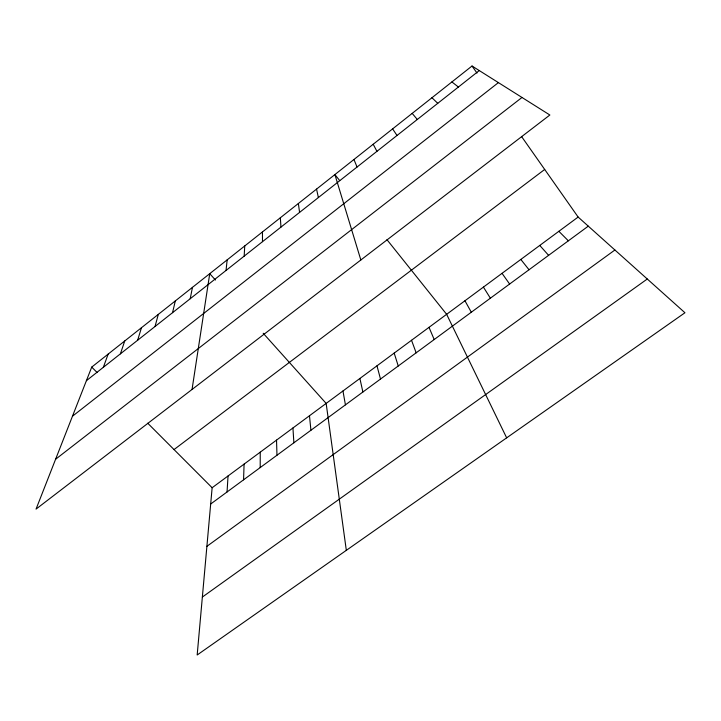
<?xml version="1.0" encoding="UTF-8"?>
<svg xmlns="http://www.w3.org/2000/svg" width="721" height="721" viewBox="0 0 721 721"><rect width="100%" height="100%" fill="white"/><g stroke="black" fill="none" stroke-linecap="round" stroke-linejoin="round"><path stroke-width="1.08" d="M260.2 467.578L260.245 452.157M243.563 479.825L244.086 464.108M244.185 256.126L244.734 245.96M227.052 491.965L228.043 475.968M578.134 217.057L212.136 487.738L197.175 654.992L684.95 312.752L578.134 217.057L521.481 136.413M226.043 270.447L227.16 259.875M192.047 389.448L209.739 273.674L215.444 280.027M190.227 298.719L192.453 287.355M172.553 312.68L175.311 300.918M155.024 326.514L158.314 314.374M137.648 340.231L141.46 327.722M120.416 353.831L124.742 340.961M103.337 367.313L108.159 354.083M91.72 367.106L36.05 509.107L549.862 115.009L472.03 66.008L91.72 367.106L97.164 372.559M86.394 380.688L479.267 70.559M72.461 416.224L498.4 82.609M55.58 459.277L521.986 97.461M174.031 449.571L544.697 169.453M210.676 504.024L588.282 226.151M206.891 546.338L614.905 249.998M202.358 597.051L647.287 279.009M451.896 81.942L458.412 87.025M431.951 97.732L437.755 103.328M558.865 231.306L568.355 240.814M147.715 423.2L212.136 487.738M263.192 333.246L326.153 403.409L346.323 550.348M539.768 245.437L548.609 255.351M412.187 113.377L417.297 119.479M339.699 180.583L334.895 174.572L360.842 259.984M386.961 239.678L446.641 314.302L506.656 437.845M520.823 259.443L529.025 269.753M502.041 273.331L509.621 284.038M472.03 66.008L476.987 73.064M392.603 128.888L397.028 135.476M483.421 287.102L490.379 298.197M464.955 300.765L471.309 312.229M373.199 144.254L376.939 151.329M429.013 327.343L434.195 339.537M353.957 159.485L357.048 167.038M411.529 340.276L416.152 352.821M394.18 353.101L398.253 365.989M376.975 365.826L380.499 379.057M359.896 378.453L362.888 392.008M316.555 189.1L318.376 197.563M342.962 390.98L345.431 404.86M298.368 203.493L299.575 212.398M309.48 415.738L310.922 430.248M280.343 217.769L280.956 227.106M292.942 427.977L293.88 442.793M276.531 440.107L276.972 455.239M262.462 231.919L262.489 241.679"/></g></svg>
